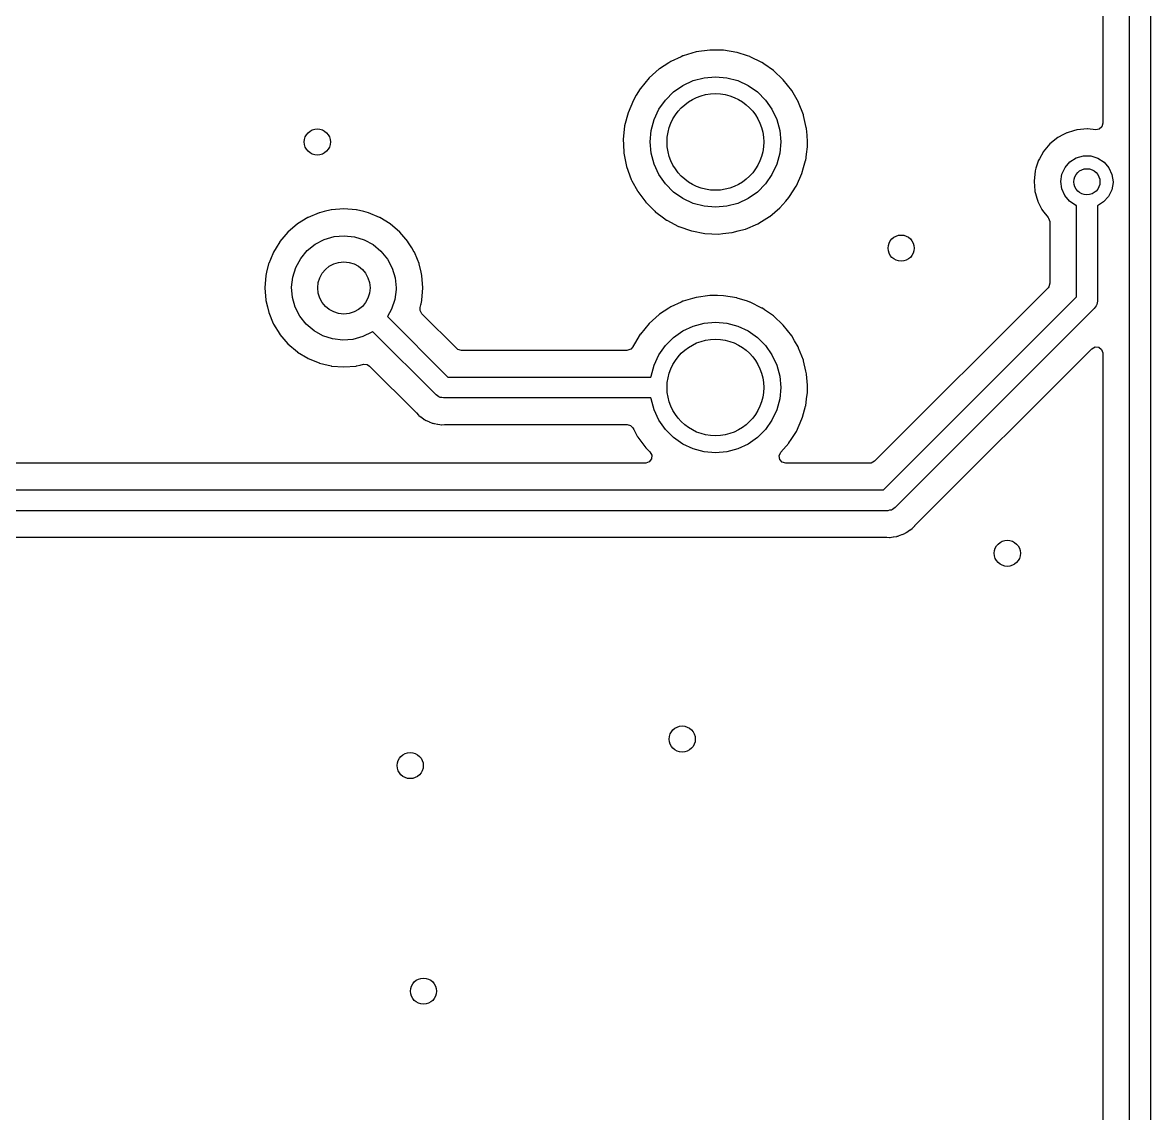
# Model space of a CAD drawing. Extents: x 41 to 172, y -238 to -26.
# Drawn here: x 150.57 to 172.16, y -209.1 to -188.21 of the extents above; entities that cross this region are included whole.
import ezdxf

# ---------------------------------------------------------------- set-up
doc = ezdxf.new("R2010")
doc.units = 0
doc.layers.add('BLACK', color=7, linetype='CONTINUOUS')

msp = doc.modelspace()

# ---------------------------------------------------------------- linework, layer by layer
at = {"layer": 'BLACK', "linetype": 'CONTINUOUS'}
for p, q in [((171.758, -210.62), (171.758, -154.769)), ((172.158, -154.686), (172.158, -236.474)), ((171.249, -155.032), (171.249, -190.14)), ((163.172, -188.867), (162.975, -188.958)), ((163.208, -188.85), (163.172, -188.867)), ((163.212, -188.848), (163.208, -188.85)), ((163.208, -188.85), (163.208, -188.85)), ((163.463, -188.775), (163.212, -188.848)), ((163.722, -188.74), (163.463, -188.775)), ((163.727, -188.74), (163.722, -188.74)), ((163.87, -188.742), (163.727, -188.74)), ((163.727, -188.74), (163.727, -188.74)), ((163.984, -188.743), (163.87, -188.742)), ((164.242, -188.785), (163.984, -188.743)), ((164.246, -188.787), (164.242, -188.785)), ((164.444, -188.85), (164.246, -188.787)), ((164.491, -188.865), (164.444, -188.85)), ((164.495, -188.867), (164.491, -188.865)), ((164.721, -188.979), (164.495, -188.867)), ((164.495, -188.867), (164.495, -188.867)), ((162.756, -189.101), (162.561, -189.275)), ((162.76, -189.098), (162.756, -189.101)), ((162.936, -188.983), (162.76, -189.098)), ((162.76, -189.098), (162.76, -189.098)), ((162.975, -188.958), (162.936, -188.983)), ((164.725, -188.981), (164.721, -188.979)), ((164.729, -188.983), (164.725, -188.981)), ((164.755, -189.001), (164.729, -188.983)), ((164.729, -188.983), (164.729, -188.983)), ((164.94, -189.13), (164.755, -189.001)), ((165.13, -189.309), (164.94, -189.13)), ((162.561, -189.275), (162.394, -189.476)), ((163.205, -189.417), (163.402, -189.325)), ((163.402, -189.325), (163.613, -189.269)), ((163.613, -189.269), (163.83, -189.25)), ((163.83, -189.25), (164.047, -189.269)), ((164.047, -189.269), (164.258, -189.325)), ((164.258, -189.325), (164.455, -189.417)), ((165.292, -189.514), (165.13, -189.309)), ((162.392, -189.48), (162.316, -189.606)), ((162.394, -189.476), (162.392, -189.48)), ((162.872, -189.697), (163.027, -189.542)), ((163.027, -189.542), (163.205, -189.417)), ((164.455, -189.417), (164.633, -189.542)), ((164.633, -189.542), (164.788, -189.697)), ((165.422, -189.741), (165.292, -189.514)), ((162.259, -189.699), (162.158, -189.94)), ((162.316, -189.606), (162.259, -189.699)), ((162.747, -189.875), (162.872, -189.697)), ((164.788, -189.697), (164.913, -189.875)), ((165.423, -189.745), (165.422, -189.741)), ((165.514, -189.978), (165.423, -189.745)), ((165.423, -189.745), (165.423, -189.745)), ((162.158, -189.94), (162.093, -190.194)), ((162.655, -190.072), (162.747, -189.875)), ((164.913, -189.875), (165.005, -190.072)), ((165.516, -189.984), (165.514, -189.978)), ((165.519, -189.996), (165.516, -189.984)), ((165.57, -190.222), (165.519, -189.996)), ((162.093, -190.194), (162.067, -190.454)), ((162.599, -190.283), (162.655, -190.072)), ((165.005, -190.072), (165.061, -190.283)), ((171.229, -190.208), (171.176, -190.255)), ((171.249, -190.14), (171.229, -190.208)), ((162.58, -190.5), (162.599, -190.283)), ((165.061, -190.283), (165.08, -190.5)), ((165.574, -190.239), (165.57, -190.222)), ((165.574, -190.244), (165.574, -190.239)), ((165.584, -190.371), (165.574, -190.244)), ((165.574, -190.244), (165.574, -190.244)), ((165.593, -190.5), (165.584, -190.371)), ((170.387, -190.414), (170.233, -190.538)), ((170.492, -190.359), (170.387, -190.414)), ((170.557, -190.325), (170.492, -190.359)), ((170.562, -190.322), (170.557, -190.325)), ((170.557, -190.325), (170.557, -190.325)), ((170.683, -190.287), (170.562, -190.322)), ((170.746, -190.268), (170.683, -190.287)), ((170.752, -190.267), (170.746, -190.268)), ((170.746, -190.268), (170.746, -190.268)), ((170.758, -190.266), (170.752, -190.267)), ((170.88, -190.255), (170.758, -190.266)), ((170.758, -190.266), (170.758, -190.266)), ((170.949, -190.249), (170.88, -190.255)), ((170.955, -190.249), (170.949, -190.249)), ((171.11, -190.266), (170.955, -190.249)), ((170.955, -190.249), (170.955, -190.249)), ((171.176, -190.255), (171.11, -190.266)), ((162.067, -190.454), (162.067, -190.459)), ((162.067, -190.459), (162.071, -190.543)), ((162.067, -190.459), (162.067, -190.459)), ((162.071, -190.543), (162.08, -190.715)), ((162.599, -190.717), (162.58, -190.5)), ((165.08, -190.5), (165.061, -190.717)), ((165.573, -190.731), (165.591, -190.595)), ((165.591, -190.592), (165.593, -190.5)), ((165.591, -190.595), (165.591, -190.592)), ((165.591, -190.595), (165.591, -190.595)), ((170.233, -190.538), (170.106, -190.689)), ((162.08, -190.715), (162.131, -190.971)), ((162.655, -190.928), (162.599, -190.717)), ((165.061, -190.717), (165.005, -190.928)), ((165.519, -190.99), (165.557, -190.856)), ((165.557, -190.856), (165.558, -190.852)), ((165.557, -190.856), (165.557, -190.856)), ((165.558, -190.852), (165.573, -190.731)), ((170.011, -190.863), (170.009, -190.869)), ((170.032, -190.824), (170.011, -190.863)), ((170.103, -190.695), (170.032, -190.824)), ((170.106, -190.689), (170.103, -190.695)), ((170.103, -190.695), (170.103, -190.695)), ((170.618, -190.881), (170.738, -190.806)), ((170.738, -190.806), (170.874, -190.767)), ((170.874, -190.767), (171.016, -190.767)), ((171.016, -190.767), (171.152, -190.808)), ((171.152, -190.808), (171.271, -190.885)), ((162.131, -190.971), (162.219, -191.217)), ((162.747, -191.125), (162.655, -190.928)), ((165.005, -190.928), (164.913, -191.125)), ((165.487, -191.103), (165.519, -190.99)), ((169.951, -191.051), (169.929, -191.248)), ((169.966, -191.004), (169.951, -191.051)), ((170.009, -190.869), (169.966, -191.004)), ((170.009, -190.869), (170.009, -190.869)), ((170.464, -191.116), (170.524, -190.987)), ((170.524, -190.987), (170.618, -190.881)), ((171.271, -190.885), (171.363, -190.993)), ((171.363, -190.993), (171.422, -191.122)), ((162.219, -191.217), (162.232, -191.242)), ((162.232, -191.242), (162.337, -191.437)), ((162.872, -191.303), (162.747, -191.125)), ((164.913, -191.125), (164.788, -191.303)), ((165.38, -191.341), (165.487, -191.103)), ((169.929, -191.248), (169.929, -191.254)), ((169.929, -191.254), (169.944, -191.433)), ((170.442, -191.256), (170.464, -191.116)), ((170.46, -191.396), (170.442, -191.256)), ((171.442, -191.274), (171.418, -191.414)), ((171.422, -191.122), (171.442, -191.262)), ((171.442, -191.262), (171.442, -191.274)), ((162.337, -191.437), (162.343, -191.447)), ((162.343, -191.447), (162.346, -191.451)), ((162.346, -191.451), (162.346, -191.451)), ((162.346, -191.451), (162.496, -191.653)), ((163.027, -191.458), (162.872, -191.303)), ((163.205, -191.583), (163.027, -191.458)), ((164.633, -191.458), (164.455, -191.583)), ((164.788, -191.303), (164.633, -191.458)), ((165.25, -191.543), (165.377, -191.345)), ((165.377, -191.345), (165.38, -191.341)), ((169.944, -191.433), (169.945, -191.445)), ((169.945, -191.445), (169.957, -191.485)), ((169.957, -191.485), (169.982, -191.573)), ((170.518, -191.526), (170.46, -191.396)), ((171.418, -191.414), (171.357, -191.542)), ((162.496, -191.653), (162.496, -191.653)), ((162.496, -191.653), (162.499, -191.657)), ((162.499, -191.657), (162.502, -191.66)), ((162.502, -191.66), (162.502, -191.66)), ((162.502, -191.66), (162.669, -191.826)), ((163.402, -191.675), (163.205, -191.583)), ((163.613, -191.731), (163.402, -191.675)), ((164.258, -191.675), (164.047, -191.731)), ((164.455, -191.583), (164.258, -191.675)), ((165.066, -191.758), (165.176, -191.633)), ((165.176, -191.633), (165.235, -191.565)), ((165.235, -191.565), (165.238, -191.561)), ((165.235, -191.565), (165.235, -191.565)), ((165.238, -191.561), (165.25, -191.543)), ((169.982, -191.573), (170, -191.635)), ((170, -191.635), (170.003, -191.641)), ((170.003, -191.641), (170.081, -191.793)), ((170.609, -191.635), (170.518, -191.526)), ((170.727, -191.713), (170.609, -191.635)), ((170.742, -191.718), (170.727, -191.713)), ((170.742, -193.465), (170.742, -191.718)), ((171.261, -191.647), (171.142, -191.72)), ((171.142, -191.72), (171.142, -193.548)), ((171.357, -191.542), (171.261, -191.647)), ((156.031, -191.946), (156.027, -191.948)), ((156.036, -191.944), (156.031, -191.946)), ((156.246, -191.857), (156.036, -191.944)), ((156.036, -191.944), (156.036, -191.944)), ((156.25, -191.855), (156.246, -191.857)), ((156.246, -191.857), (156.246, -191.857)), ((156.339, -191.834), (156.25, -191.855)), ((156.476, -191.801), (156.339, -191.834)), ((156.481, -191.799), (156.476, -191.801)), ((156.476, -191.801), (156.476, -191.801)), ((156.718, -191.781), (156.481, -191.799)), ((156.955, -191.799), (156.718, -191.781)), ((156.96, -191.801), (156.955, -191.799)), ((157.097, -191.834), (156.96, -191.801)), ((156.96, -191.801), (156.96, -191.801)), ((157.186, -191.855), (157.097, -191.834)), ((157.19, -191.857), (157.186, -191.855)), ((157.4, -191.944), (157.19, -191.857)), ((157.19, -191.857), (157.19, -191.857)), ((157.405, -191.946), (157.4, -191.944)), ((157.4, -191.944), (157.4, -191.944)), ((157.409, -191.948), (157.405, -191.946)), ((162.669, -191.826), (162.685, -191.841)), ((162.685, -191.841), (162.689, -191.844)), ((162.689, -191.844), (162.689, -191.844)), ((162.689, -191.844), (162.839, -191.954)), ((163.83, -191.75), (163.613, -191.731)), ((164.047, -191.731), (163.83, -191.75)), ((164.71, -192.023), (164.863, -191.929)), ((164.863, -191.929), (164.867, -191.927)), ((164.863, -191.929), (164.863, -191.929)), ((164.867, -191.927), (164.87, -191.924)), ((164.87, -191.924), (165.062, -191.761)), ((164.87, -191.924), (164.87, -191.924)), ((165.062, -191.761), (165.066, -191.758)), ((165.062, -191.761), (165.062, -191.761)), ((170.081, -191.793), (170.09, -191.811)), ((170.09, -191.811), (170.197, -191.946)), ((170.197, -191.946), (170.206, -191.957)), ((155.829, -192.07), (155.648, -192.224)), ((155.833, -192.067), (155.829, -192.07)), ((156.027, -191.948), (155.833, -192.067)), ((155.833, -192.067), (155.833, -192.067)), ((157.603, -192.067), (157.409, -191.948)), ((157.607, -192.07), (157.603, -192.067)), ((157.603, -192.067), (157.603, -192.067)), ((157.788, -192.224), (157.607, -192.07)), ((162.839, -191.954), (162.896, -191.995)), ((162.896, -191.995), (162.9, -191.998)), ((162.9, -191.998), (162.9, -191.998)), ((162.9, -191.998), (163.123, -192.115)), ((163.123, -192.115), (163.123, -192.115)), ((163.123, -192.115), (163.127, -192.117)), ((163.127, -192.117), (163.374, -192.203)), ((164.404, -192.167), (164.644, -192.064)), ((164.644, -192.064), (164.71, -192.023)), ((170.206, -191.957), (170.233, -192.023)), ((170.233, -192.023), (170.233, -192.036)), ((170.233, -192.036), (170.233, -193.202)), ((155.648, -192.224), (155.494, -192.405)), ((156.17, -192.457), (156.343, -192.367)), ((156.343, -192.367), (156.531, -192.312)), ((156.531, -192.312), (156.725, -192.294)), ((156.725, -192.294), (156.919, -192.314)), ((156.919, -192.314), (157.106, -192.372)), ((157.106, -192.372), (157.277, -192.465)), ((157.942, -192.405), (157.788, -192.224)), ((163.374, -192.203), (163.378, -192.204)), ((163.378, -192.204), (163.626, -192.251)), ((163.626, -192.251), (163.626, -192.251)), ((163.626, -192.251), (163.63, -192.252)), ((163.63, -192.252), (163.761, -192.257)), ((163.761, -192.257), (163.887, -192.262)), ((163.887, -192.262), (163.887, -192.262)), ((163.887, -192.262), (163.892, -192.262)), ((163.892, -192.262), (163.971, -192.254)), ((163.971, -192.254), (164.147, -192.234)), ((164.147, -192.234), (164.147, -192.234)), ((164.147, -192.234), (164.151, -192.234)), ((164.151, -192.234), (164.264, -192.204)), ((164.264, -192.204), (164.4, -192.169)), ((164.4, -192.169), (164.404, -192.167)), ((164.4, -192.169), (164.4, -192.169)), ((155.42, -192.526), (155.37, -192.607)), ((155.491, -192.409), (155.42, -192.526)), ((155.494, -192.405), (155.491, -192.409)), ((155.491, -192.409), (155.491, -192.409)), ((155.893, -192.729), (156.018, -192.58)), ((156.018, -192.58), (156.17, -192.457)), ((157.277, -192.465), (157.428, -192.589)), ((157.428, -192.589), (157.551, -192.741)), ((157.945, -192.409), (157.942, -192.405)), ((158.016, -192.526), (157.945, -192.409)), ((157.945, -192.409), (157.945, -192.409)), ((158.066, -192.607), (158.016, -192.526)), ((155.312, -192.748), (155.279, -192.826)), ((155.368, -192.612), (155.312, -192.748)), ((155.37, -192.607), (155.368, -192.612)), ((155.368, -192.612), (155.368, -192.612)), ((155.799, -192.9), (155.893, -192.729)), ((157.551, -192.741), (157.643, -192.913)), ((158.068, -192.612), (158.066, -192.607)), ((158.124, -192.748), (158.068, -192.612)), ((158.068, -192.612), (158.068, -192.612)), ((158.157, -192.826), (158.124, -192.748)), ((155.239, -192.994), (155.223, -193.057)), ((155.278, -192.831), (155.239, -192.994)), ((155.279, -192.826), (155.278, -192.831)), ((155.74, -193.086), (155.799, -192.9)), ((157.643, -192.913), (157.699, -193.1)), ((158.158, -192.831), (158.157, -192.826)), ((158.197, -192.994), (158.158, -192.831)), ((158.213, -193.057), (158.197, -192.994)), ((155.223, -193.057), (155.205, -193.294)), ((155.718, -193.28), (155.74, -193.086)), ((157.699, -193.1), (157.718, -193.294)), ((158.231, -193.294), (158.213, -193.057)), ((170.233, -193.202), (170.213, -193.27)), ((155.205, -193.294), (155.223, -193.531)), ((155.734, -193.475), (155.718, -193.28)), ((157.718, -193.322), (157.693, -193.516)), ((157.718, -193.294), (157.718, -193.322)), ((158.213, -193.531), (158.231, -193.294)), ((163.722, -193.44), (163.463, -193.475)), ((163.727, -193.44), (163.722, -193.44)), ((163.87, -193.442), (163.727, -193.44)), ((163.727, -193.44), (163.727, -193.44)), ((163.984, -193.443), (163.87, -193.442)), ((164.242, -193.485), (163.984, -193.443)), ((170.197, -193.291), (166.875, -196.613)), ((170.213, -193.27), (170.197, -193.291)), ((155.223, -193.531), (155.225, -193.536)), ((155.225, -193.536), (155.225, -193.536)), ((155.225, -193.536), (155.253, -193.656)), ((155.253, -193.656), (155.279, -193.762)), ((155.788, -193.662), (155.734, -193.475)), ((155.877, -193.836), (155.788, -193.662)), ((157.693, -193.516), (157.632, -193.701)), ((158.179, -193.668), (158.191, -193.619)), ((158.179, -193.725), (158.179, -193.668)), ((158.191, -193.619), (158.196, -193.599)), ((158.196, -193.599), (158.211, -193.536)), ((158.211, -193.536), (158.213, -193.531)), ((158.211, -193.536), (158.211, -193.536)), ((162.975, -193.658), (162.936, -193.683)), ((163.172, -193.567), (162.975, -193.658)), ((163.208, -193.55), (163.172, -193.567)), ((163.212, -193.548), (163.208, -193.55)), ((163.208, -193.55), (163.208, -193.55)), ((163.391, -193.496), (163.212, -193.548)), ((163.459, -193.476), (163.391, -193.496)), ((163.463, -193.475), (163.459, -193.476)), ((163.459, -193.476), (163.459, -193.476)), ((164.246, -193.487), (164.242, -193.485)), ((164.444, -193.55), (164.246, -193.487)), ((164.491, -193.565), (164.444, -193.55)), ((164.495, -193.567), (164.491, -193.565)), ((164.721, -193.679), (164.495, -193.567)), ((164.495, -193.567), (164.495, -193.567)), ((167.049, -197.158), (170.742, -193.465)), ((171.101, -193.661), (171.083, -193.689)), ((171.122, -193.635), (171.101, -193.661)), ((171.125, -193.624), (171.122, -193.635)), ((171.131, -193.614), (171.125, -193.624)), ((171.135, -193.581), (171.131, -193.614)), ((171.142, -193.548), (171.135, -193.581)), ((155.279, -193.762), (155.281, -193.766)), ((155.281, -193.766), (155.281, -193.766)), ((155.281, -193.766), (155.367, -193.975)), ((155.999, -193.989), (155.877, -193.836)), ((157.632, -193.701), (157.55, -193.844)), ((157.55, -193.844), (158.707, -195)), ((158.213, -193.787), (158.179, -193.725)), ((158.881, -194.455), (158.213, -193.787)), ((162.756, -193.801), (162.561, -193.975)), ((162.76, -193.798), (162.756, -193.801)), ((162.936, -193.683), (162.76, -193.798)), ((162.76, -193.798), (162.76, -193.798)), ((164.725, -193.681), (164.721, -193.679)), ((164.729, -193.683), (164.725, -193.681)), ((164.77, -193.712), (164.729, -193.683)), ((164.729, -193.683), (164.729, -193.683)), ((164.94, -193.83), (164.77, -193.712)), ((165.13, -194.009), (164.94, -193.83)), ((171.083, -193.689), (167.273, -197.5)), ((155.367, -193.975), (155.37, -193.981)), ((155.37, -193.981), (155.372, -193.985)), ((155.372, -193.985), (155.491, -194.179)), ((156.147, -194.115), (155.999, -193.989)), ((162.561, -193.975), (162.394, -194.176)), ((163.205, -194.117), (163.402, -194.025)), ((163.402, -194.025), (163.613, -193.969)), ((163.613, -193.969), (163.83, -193.95)), ((163.83, -193.95), (164.047, -193.969)), ((164.047, -193.969), (164.258, -194.025)), ((164.258, -194.025), (164.455, -194.117)), ((165.292, -194.214), (165.13, -194.009)), ((155.491, -194.179), (155.491, -194.179)), ((155.491, -194.179), (155.494, -194.183)), ((155.494, -194.183), (155.648, -194.364)), ((156.318, -194.21), (156.147, -194.115)), ((156.503, -194.271), (156.318, -194.21)), ((156.697, -194.294), (156.503, -194.271)), ((156.892, -194.279), (156.697, -194.294)), ((157.08, -194.226), (156.892, -194.279)), ((157.254, -194.138), (157.08, -194.226)), ((157.268, -194.127), (157.254, -194.138)), ((158.483, -195.341), (157.268, -194.127)), ((162.392, -194.18), (162.28, -194.364)), ((162.394, -194.176), (162.392, -194.18)), ((162.872, -194.397), (163.027, -194.242)), ((163.027, -194.242), (163.205, -194.117)), ((164.455, -194.117), (164.633, -194.242)), ((164.633, -194.242), (164.788, -194.397)), ((165.345, -194.307), (165.292, -194.214)), ((165.412, -194.424), (165.345, -194.307)), ((155.648, -194.364), (155.829, -194.518)), ((155.829, -194.518), (155.833, -194.521)), ((155.833, -194.521), (155.833, -194.521)), ((155.833, -194.521), (156.026, -194.639)), ((158.902, -194.471), (158.881, -194.455)), ((158.97, -194.492), (158.902, -194.471)), ((162.136, -194.492), (158.97, -194.492)), ((162.208, -194.469), (162.136, -194.492)), ((162.253, -194.414), (162.208, -194.469)), ((162.257, -194.404), (162.253, -194.414)), ((162.259, -194.399), (162.257, -194.404)), ((162.257, -194.404), (162.257, -194.404)), ((162.28, -194.364), (162.259, -194.399)), ((162.747, -194.575), (162.872, -194.397)), ((164.788, -194.397), (164.913, -194.575)), ((165.422, -194.441), (165.412, -194.424)), ((165.423, -194.445), (165.422, -194.441)), ((165.515, -194.68), (165.423, -194.445)), ((165.423, -194.445), (165.423, -194.445)), ((167.65, -197.842), (171.034, -194.458)), ((171.034, -194.458), (171.097, -194.424)), ((171.097, -194.424), (171.168, -194.429)), ((171.168, -194.429), (171.224, -194.471)), ((171.224, -194.471), (171.249, -194.538)), ((156.026, -194.639), (156.031, -194.642)), ((156.031, -194.642), (156.036, -194.644)), ((156.036, -194.644), (156.036, -194.644)), ((156.036, -194.644), (156.246, -194.731)), ((156.246, -194.731), (156.25, -194.733)), ((156.25, -194.733), (156.331, -194.752)), ((156.331, -194.752), (156.476, -194.787)), ((162.655, -194.772), (162.747, -194.575)), ((164.913, -194.575), (165.005, -194.772)), ((165.516, -194.684), (165.515, -194.68)), ((165.517, -194.689), (165.516, -194.684)), ((165.563, -194.889), (165.517, -194.689)), ((171.249, -194.538), (171.249, -194.547)), ((171.249, -194.547), (171.249, -209.986)), ((156.476, -194.787), (156.476, -194.787)), ((156.476, -194.787), (156.481, -194.789)), ((156.481, -194.789), (156.718, -194.807)), ((156.718, -194.807), (156.955, -194.789)), ((156.955, -194.789), (156.96, -194.787)), ((156.96, -194.787), (157.031, -194.77)), ((156.96, -194.787), (156.96, -194.787)), ((157.031, -194.77), (157.092, -194.755)), ((157.092, -194.755), (157.163, -194.759)), ((157.163, -194.759), (157.211, -194.789)), ((157.211, -194.789), (158.103, -195.681)), ((162.599, -194.983), (162.655, -194.772)), ((165.005, -194.772), (165.061, -194.983)), ((165.574, -194.939), (165.563, -194.889)), ((165.574, -194.944), (165.574, -194.939)), ((165.59, -195.154), (165.574, -194.944)), ((165.574, -194.944), (165.574, -194.944)), ((158.707, -195), (162.597, -195)), ((162.597, -195), (162.599, -194.983)), ((165.061, -194.983), (165.08, -195.2)), ((165.593, -195.2), (165.59, -195.154)), ((158.511, -195.359), (158.483, -195.341)), ((158.537, -195.38), (158.511, -195.359)), ((158.548, -195.383), (158.537, -195.38)), ((158.558, -195.389), (158.548, -195.383)), ((158.591, -195.393), (158.558, -195.389)), ((158.624, -195.4), (158.591, -195.393)), ((162.597, -195.4), (158.624, -195.4)), ((162.599, -195.417), (162.597, -195.4)), ((165.08, -195.2), (165.061, -195.417)), ((165.575, -195.419), (165.591, -195.295)), ((165.591, -195.292), (165.592, -195.252)), ((165.591, -195.295), (165.591, -195.292)), ((165.591, -195.295), (165.591, -195.295)), ((165.592, -195.237), (165.593, -195.2)), ((165.592, -195.252), (165.592, -195.237)), ((162.655, -195.628), (162.599, -195.417)), ((165.061, -195.417), (165.005, -195.628)), ((165.497, -195.767), (165.557, -195.556)), ((165.557, -195.556), (165.558, -195.552)), ((165.557, -195.556), (165.557, -195.556)), ((165.558, -195.552), (165.575, -195.419)), ((158.103, -195.681), (158.108, -195.687)), ((158.108, -195.687), (158.146, -195.73)), ((158.146, -195.73), (158.153, -195.735)), ((158.153, -195.735), (158.199, -195.767)), ((158.199, -195.767), (158.204, -195.771)), ((158.204, -195.771), (158.254, -195.81)), ((158.254, -195.81), (158.261, -195.814)), ((158.261, -195.814), (158.263, -195.815)), ((158.263, -195.815), (158.278, -195.823)), ((158.278, -195.823), (158.281, -195.825)), ((158.281, -195.825), (158.287, -195.829)), ((158.287, -195.829), (158.294, -195.832)), ((158.294, -195.832), (158.294, -195.832)), ((158.294, -195.832), (158.346, -195.852)), ((162.747, -195.825), (162.655, -195.628)), ((162.872, -196.003), (162.747, -195.825)), ((164.913, -195.825), (164.788, -196.003)), ((165.005, -195.628), (164.913, -195.825)), ((165.38, -196.041), (165.487, -195.803)), ((165.487, -195.803), (165.497, -195.767)), ((158.346, -195.852), (158.352, -195.855)), ((158.352, -195.855), (158.411, -195.881)), ((158.411, -195.881), (158.418, -195.882)), ((158.418, -195.882), (158.421, -195.883)), ((158.421, -195.883), (158.437, -195.888)), ((158.437, -195.888), (158.439, -195.889)), ((158.439, -195.889), (158.447, -195.891)), ((158.447, -195.891), (158.454, -195.892)), ((158.454, -195.892), (158.51, -195.9)), ((158.51, -195.9), (158.516, -195.901)), ((158.516, -195.901), (158.555, -195.908)), ((158.555, -195.908), (158.579, -195.912)), ((158.579, -195.912), (158.587, -195.912)), ((158.587, -195.912), (158.641, -195.909)), ((158.587, -195.912), (158.587, -195.912)), ((158.641, -195.909), (158.649, -195.909)), ((158.649, -195.909), (162.139, -195.909)), ((162.139, -195.909), (162.207, -195.929)), ((162.207, -195.929), (162.25, -195.975)), ((162.25, -195.975), (162.267, -196.006)), ((162.267, -196.006), (162.334, -196.131)), ((163.027, -196.158), (162.872, -196.003)), ((164.788, -196.003), (164.633, -196.158)), ((165.332, -196.116), (165.38, -196.041)), ((162.334, -196.131), (162.343, -196.147)), ((162.343, -196.147), (162.346, -196.151)), ((162.346, -196.151), (162.346, -196.151)), ((162.346, -196.151), (162.496, -196.353)), ((163.205, -196.283), (163.027, -196.158)), ((164.633, -196.158), (164.455, -196.283)), ((165.235, -196.265), (165.238, -196.261)), ((165.238, -196.261), (165.279, -196.198)), ((165.279, -196.198), (165.332, -196.116)), ((162.496, -196.353), (162.496, -196.353)), ((162.496, -196.353), (162.499, -196.357)), ((162.499, -196.357), (162.502, -196.36)), ((162.502, -196.36), (162.502, -196.36)), ((162.502, -196.36), (162.577, -196.434)), ((162.577, -196.434), (162.611, -196.496)), ((163.402, -196.375), (163.205, -196.283)), ((163.613, -196.431), (163.402, -196.375)), ((163.83, -196.45), (163.613, -196.431)), ((164.047, -196.431), (163.83, -196.45)), ((164.258, -196.375), (164.047, -196.431)), ((164.455, -196.283), (164.258, -196.375)), ((165.051, -196.506), (165.081, -196.44)), ((165.081, -196.44), (165.235, -196.265)), ((165.235, -196.265), (165.235, -196.265)), ((162.488, -196.649), (147.101, -196.649)), ((162.498, -196.649), (162.488, -196.649)), ((162.564, -196.624), (162.498, -196.649)), ((162.606, -196.567), (162.564, -196.624)), ((162.611, -196.496), (162.606, -196.567)), ((165.061, -196.576), (165.051, -196.506)), ((165.108, -196.629), (165.061, -196.576)), ((165.176, -196.649), (165.108, -196.629)), ((166.786, -196.649), (165.176, -196.649)), ((166.813, -196.647), (166.786, -196.649)), ((166.875, -196.613), (166.813, -196.647)), ((128.778, -197.158), (167.049, -197.158)), ((167.132, -197.558), (128.861, -197.558)), ((167.165, -197.551), (167.132, -197.558)), ((167.198, -197.547), (167.165, -197.551)), ((167.208, -197.541), (167.198, -197.547)), ((167.219, -197.538), (167.208, -197.541)), ((167.245, -197.517), (167.219, -197.538)), ((167.273, -197.5), (167.245, -197.517)), ((167.456, -197.993), (167.463, -197.99)), ((167.463, -197.99), (167.469, -197.986)), ((167.469, -197.986), (167.471, -197.985)), ((167.471, -197.985), (167.486, -197.977)), ((167.486, -197.977), (167.488, -197.975)), ((167.488, -197.975), (167.495, -197.972)), ((167.495, -197.972), (167.546, -197.933)), ((167.546, -197.933), (167.551, -197.93)), ((167.551, -197.93), (167.598, -197.898)), ((167.598, -197.898), (167.604, -197.893)), ((167.598, -197.898), (167.598, -197.898)), ((167.604, -197.893), (167.613, -197.883)), ((167.613, -197.883), (167.645, -197.847)), ((167.645, -197.847), (167.65, -197.842)), ((129.124, -198.066), (167.103, -198.066)), ((167.103, -198.066), (167.112, -198.067)), ((167.112, -198.067), (167.162, -198.07)), ((167.162, -198.07), (167.162, -198.07)), ((167.162, -198.07), (167.169, -198.071)), ((167.169, -198.071), (167.177, -198.069)), ((167.177, -198.069), (167.203, -198.065)), ((167.177, -198.069), (167.177, -198.069)), ((167.203, -198.065), (167.232, -198.06)), ((167.232, -198.06), (167.239, -198.059)), ((167.239, -198.059), (167.302, -198.051)), ((167.302, -198.051), (167.309, -198.048)), ((167.309, -198.048), (167.312, -198.048)), ((167.312, -198.048), (167.328, -198.043)), ((167.328, -198.043), (167.331, -198.043)), ((167.331, -198.043), (167.338, -198.041)), ((167.338, -198.041), (167.397, -198.016)), ((167.397, -198.016), (167.403, -198.013)), ((167.403, -198.013), (167.456, -197.993)), ((167.456, -197.993), (167.456, -197.993))]:
    msp.add_line(p, q, dxfattribs=at)
at = {"layer": 'BLACK'}
for centre, radius in [((163.83, -190.5), 0.925), ((156.21, -190.5), 0.25), ((170.942, -191.262), 0.25), ((167.386, -192.532), 0.25), ((156.718, -193.294), 0.5), ((163.83, -195.2), 0.925), ((169.418, -198.374), 0.25), ((163.195, -201.93), 0.25), ((157.988, -202.438), 0.25), ((158.242, -206.756), 0.25)]:
    msp.add_circle(centre, radius, dxfattribs=at)

doc.saveas('drawing.dxf')
